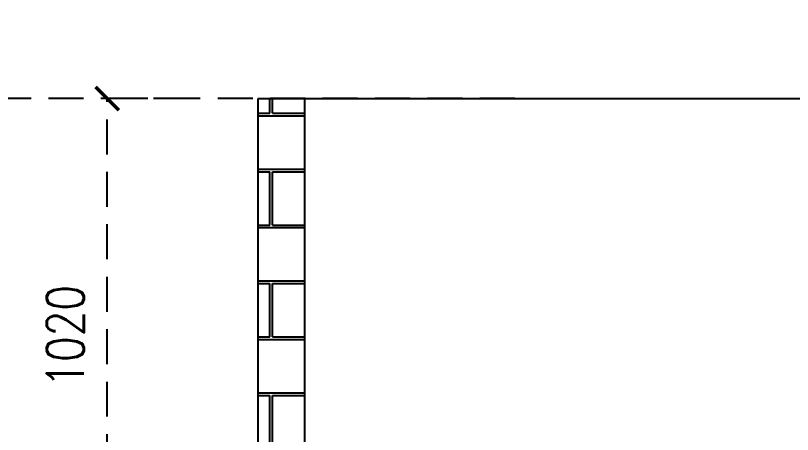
# Model space of a CAD drawing. Header units: inches. Extents: x -12025 to 97113, y -19657 to 37367.
# Drawn here: x 12962 to 14629, y 5529 to 6427 of the extents above; entities that cross this region are included whole.
import ezdxf

# ---------------------------------------------------------------- set-up
doc = ezdxf.new("R2010")
doc.units = ezdxf.units.IN
doc.header["$MEASUREMENT"] = 0
doc.linetypes.add('( Hidden )', pattern=[0.375, 0.25, -0.125])
doc.styles.add('dD-RS', font='romans.shx', dxfattribs={"width": 0.8})
doc.styles.get("Standard").update_dxf_attribs({"font": 'arial.ttf'})
doc.dimstyles.new('Dimm', dxfattribs={"dimtxt": 0.1205, "dimasz": 0.1775, "dimexe": 0.18, "dimexo": 0.0625, "dimgap": 0.09, "dimtad": 2, "dimdec": 0, "dimzin": 0, "dimdsep": 46, "dimtxsty": 'Standard', "dimblk": 'ARCHTICK', "dimcen": 0.09, "dimdle": 0.1, "dimclrd": 1, "dimclre": 1, "dimclrt": 1, "dimadec": 0, "dimazin": 0, "dimtfac": 1, "dimtdec": 0, "dimtofl": 0, "dimtmove": 0, "dimatfit": 3, "dimldrblk": 'DOT', "dimfxl": 1, "dimtolj": 1, "dimtzin": 0, "dimarcsym": 0})

# ---------------------------------------------------------------- blocks, each defined once
blk = doc.blocks.new('_ArchTick')
at = {"color": 0, "linetype": 'ByBlock', "const_width": 0.15}
blk.add_lwpolyline([(-0.5, -0.5), (0.5, 0.5)], dxfattribs=at)
blk = doc.blocks.new('*D16')
at = {"color": 1, "linetype": '( Hidden )', "lineweight": -2, "ltscale": 300, "transparency": 16777216}
for p, q in [((13332.7, 6249.3), (12553, 6249.3)), ((12553.2, 2249.3), (12553.2, 6249.3)), ((13332.7, 2249.3), (12553, 2249.3))]:
    blk.add_line(p, q, dxfattribs=at)
at = {"layer": 'Defpoints', "color": 0, "linetype": '( Hidden )', "ltscale": 300, "transparency": 16777216}
for p in [(12553.2, 6249.3), (13482.7, 6249.3), (13482.7, 2249.3)]:
    blk.add_point(p, dxfattribs=at)
at = {"color": 1, "linetype": '( Hidden )', "lineweight": -2, "ltscale": 300, "transparency": 16777216, "xscale": 50, "yscale": 50, "zscale": 50}
for p, rotation in [((12553.2, 6249.3), 90), ((12553.2, 2249.3), 270)]:
    blk.add_blockref('_ArchTick', p, dxfattribs=dict(at, rotation=rotation))
at = {"color": 1, "linetype": '( Hidden )', "ltscale": 300, "transparency": 16777216, "insert": (12463.2, 4249.3), "char_height": 80, "attachment_point": 5, "rotation": 90, "style": 'dD-RS'}
blk.add_mtext('\\A1;4000', dxfattribs=at)
blk = doc.blocks.new('_Dot')
at = {"color": 0, "linetype": 'ByBlock', "lineweight": -2}
blk.add_line((-0.5, 0), (-1, 0), dxfattribs=at)
at = {"color": 0, "linetype": 'ByBlock', "const_width": 0.5}
blk.add_lwpolyline([(-0.25, 0, 1), (0.25, 0, 1)], format="xyb", close=True, dxfattribs=at)
blk = doc.blocks.new('*D63')
at = {"color": 1, "linetype": '( Hidden )', "lineweight": -2, "ltscale": 300, "transparency": 16777216}
for p, q in [((14033.2, 6249.3), (13158.6, 6249.3)), ((13158.7, 5229.7), (13158.7, 6249.3)), ((14033.2, 5229.7), (13158.6, 5229.7))]:
    blk.add_line(p, q, dxfattribs=at)
at = {"layer": 'Defpoints', "color": 0, "linetype": '( Hidden )', "ltscale": 300, "transparency": 16777216}
for p in [(13158.7, 6249.3), (14183.2, 6249.3), (14183.2, 5229.7)]:
    blk.add_point(p, dxfattribs=at)
at = {"color": 1, "linetype": '( Hidden )', "lineweight": -2, "ltscale": 300, "transparency": 16777216, "xscale": 50, "yscale": 50, "zscale": 50}
for p, rotation in [((13158.7, 6249.3), 90), ((13158.7, 5229.7), 270)]:
    blk.add_blockref('_ArchTick', p, dxfattribs=dict(at, rotation=rotation))
at = {"color": 1, "linetype": '( Hidden )', "ltscale": 300, "transparency": 16777216, "insert": (13068.7, 5739.5), "char_height": 80, "attachment_point": 5, "rotation": 90, "style": 'dD-RS'}
blk.add_mtext('\\A1;1020', dxfattribs=at)

msp = doc.modelspace()

# ---------------------------------------------------------------- hatches: boundary and pattern name
h = msp.add_hatch()
h.set_pattern_fill('AR-B816C', color=256, scale=15)
h.set_pattern_definition([(0, (-24886.81, 5372.41), (120, 120), [234.375, -5.625]), (0, (-25006.81, 5378.03), (120, 120), [234.375, -5.625]), (90, (-24886.81, 5372.41), (-120, 120), [-125.625, 114.375]), (90, (-24892.44, 5372.41), (-120, 120), [-125.625, 114.375])])
h.paths.add_polyline_path([(13585.9, 7481.5), (16980.2, 7481.5), (16980.2, 7862.1), (13585.9, 7862.1)], flags=9)
h.paths.add_polyline_path([(13582.7, 6249.3), (13482.7, 6249.3), (13482.7, 2249.3), (13582.7, 2249.3)])
h.paths.add_polyline_path([(17682.7, 6249.3), (17582.7, 6249.3), (17582.7, 2249.3), (17682.7, 2249.3)])
h.paths.add_polyline_path([(14732.7, 2349.3), (14802.8, 2349.3), (14802.8, 6249.3), (14732.7, 6249.3)])

# ---------------------------------------------------------------- linework, layer by layer
for p, q in [((13482.7, 2249.3), (13482.7, 6249.3)), ((13482.7, 6249.3), (17682.7, 6249.3)), ((13582.7, 2249.3), (13582.7, 6249.3))]:
    msp.add_line(p, q)

# ---------------------------------------------------------------- dimensions: what is measured, and where the dimension line sits
at = {"color": 1, "linetype": '( Hidden )', "ltscale": 300}
for base, p1, p2, picture, middle in [((12553.2, 6249.3), (13482.7, 2249.3), (13482.7, 6249.3), '*D16', (12463.2, 4249.3)), ((13158.7, 6249.3), (14183.2, 5229.7), (14183.2, 6249.3), '*D63', (13068.7, 5739.5))]:
    dim = msp.add_linear_dim(base=base, p1=p1, p2=p2, angle=90, dimstyle='Dimm', override={"dimtxt": 80, "dimasz": 50, "dimexo": 150, "dimgap": 50, "dimtxsty": 'dD-RS', "dimdle": 0}, dxfattribs=at)
    dim.commit()
    dim.dimension.update_dxf_attribs({"geometry": picture, "text_midpoint": middle})

doc.saveas('drawing.dxf')
